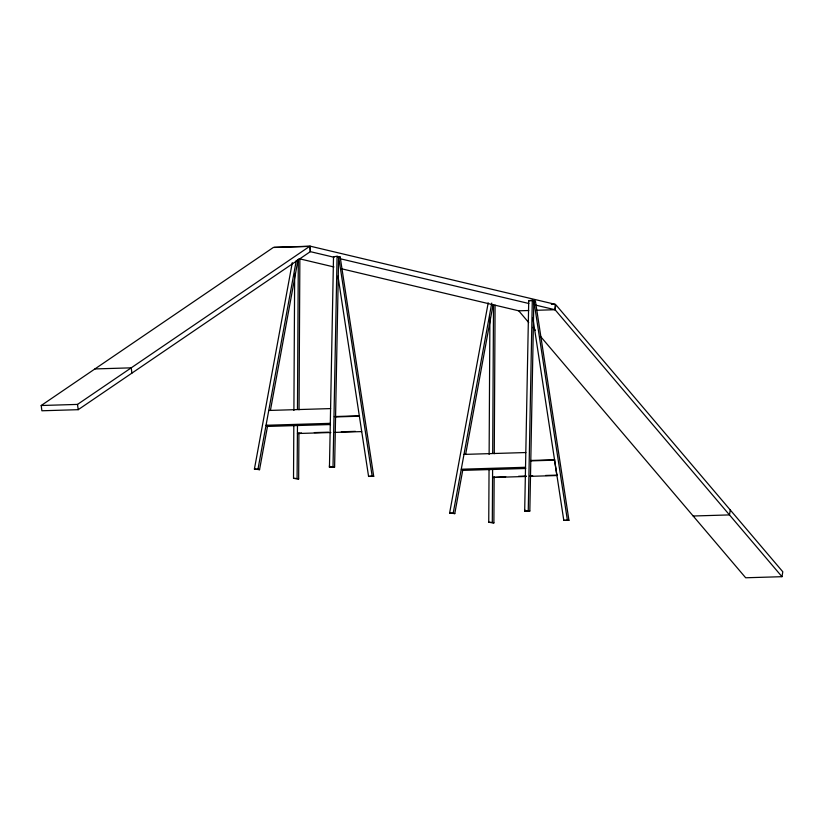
<?xml version="1.0" encoding="UTF-8"?>
<svg xmlns="http://www.w3.org/2000/svg" width="824" height="824" viewBox="0 0 824 824"><rect width="100%" height="100%" fill="white"/><g stroke="black" fill="none" stroke-linecap="round" stroke-linejoin="round"><path stroke-width="1.24" d="M298.916 432.827L298.659 478.95L293.519 478.342L293.818 425.812M293.9 410.445L294.673 273.362M298.659 478.95L297.083 478.579L297.474 424.514M297.464 409.394L298.309 259.498M299.04 409.765L299.864 258.582M494.143 476.777L493.885 522.9L488.745 522.292L489.044 469.762M489.126 454.395L489.899 317.312M493.885 522.9L492.299 522.519L492.608 468.712M492.69 453.344L493.524 304.726M494.266 453.715L495.08 305.096M274.083 247.313L310.391 246.222L310.329 251.65L78.198 409.683L41.89 410.774L41.2 405.511L273.321 247.478L309.639 246.376L310.329 251.65L334.05 257.273M329.466 467.26L329.487 465.612M524.682 511.199L524.703 509.551M540.338 336.223L745.679 577.779L781.986 576.687L555.057 309.721L555.119 304.293L310.391 246.222M373.715 476.344L372.139 475.973L338.633 256.666L334.606 467.064L329.456 467.136L333.514 256.738L337.078 256.295L340.178 257.026L373.715 476.344L368.575 476.416L337.974 276.122M334.606 467.064L333.02 466.693L337.078 256.295M528.74 300.688L533.849 300.606L529.832 511.014L524.682 511.086L528.74 300.688L532.304 300.245L535.404 300.976L568.941 520.294L563.791 520.366L532.809 317.539M529.832 511.014L528.246 510.633L532.304 300.245M536.269 310.288L555.057 309.721L555.87 304.808L782.8 571.774L781.986 576.687M730.291 509.994L729.477 514.907L693.169 516.009M292.283 262.681L254.41 469.062L259.55 469.67L267.676 425.349M270.457 410.156L298.082 259.478M488.199 302.83L449.626 513.012L454.776 513.62L462.666 470.566M465.684 454.106L493.071 304.695M254.41 469.062L257.964 469.289L296.3 260.384M449.626 513.012L453.19 513.239L491.763 303.067M41.2 405.511L77.508 404.409L309.639 246.376M337.799 257.325L340.178 257.026M329.456 467.136L333.02 466.693M368.575 476.416L372.139 475.973M524.682 511.086L528.246 510.633M563.791 520.366L568.941 520.294M551.359 304.406L555.119 304.293M341.435 268.748L518.739 310.813L528.761 310.514M94.915 368.936L131.222 367.844L131.912 373.107M268.789 410.455L330.62 408.591M334.328 416.563L359.563 415.801M335.368 416.944L359.336 416.213M330.331 423.34L266.07 425.277L267.543 426.43L330.506 424.535M301.481 432.991L297.433 433.527L330.846 432.518M314.335 432.6L328.477 432.178M341.321 431.786L355.463 431.364M334.699 432.404L361.685 431.591M464.015 454.405L525.836 452.541M530.811 460.472L554.779 459.751M530.584 460.884L554.562 460.163L556.911 475.53L529.925 476.354M525.558 467.28L461.296 469.227L462.758 470.38L525.733 468.485M505.699 476.674L492.649 477.477L526.062 476.468M518.553 476.282L526.268 476.045M530.12 475.932L532.695 475.85M545.539 475.469L557.106 475.118M293.519 478.342L297.083 478.579M488.745 522.292L492.299 522.519M340.291 258.757L528.833 303.5M535.075 304.983L555.057 309.721M298.988 258.674L333.947 266.966M453.19 513.239L454.776 513.62M257.964 469.289L259.55 469.67M518.739 310.813L528.709 322.544M532.86 327.427L535.353 330.362M533.849 300.606L567.355 519.913M77.508 404.409L78.198 409.683"/></g></svg>
